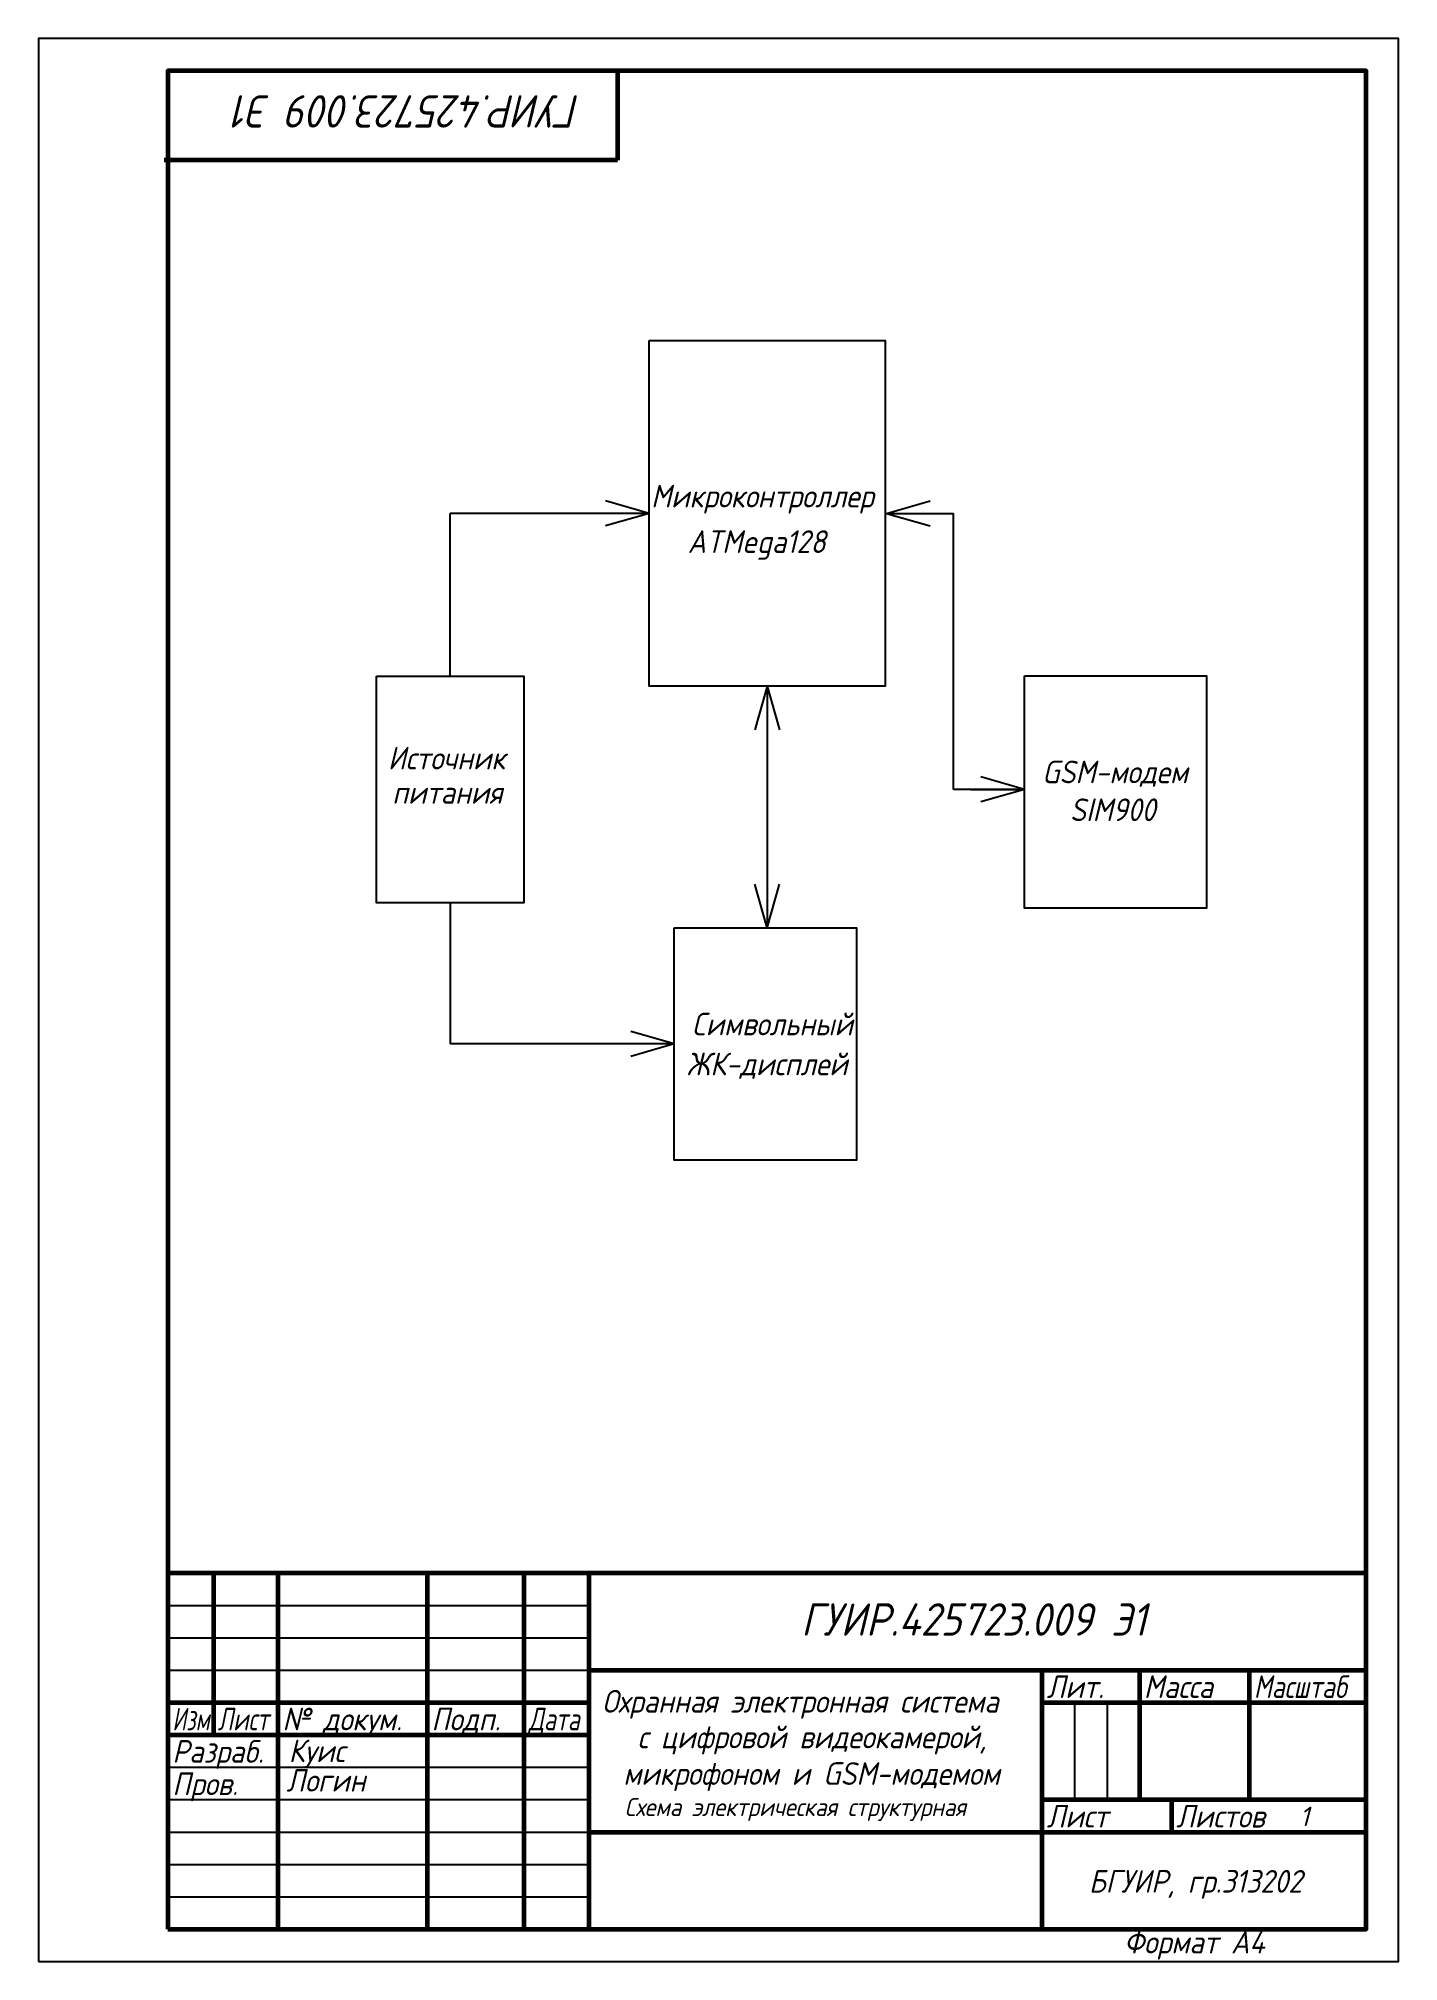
# Model space of a CAD drawing. Header units: millimetres. Extents: x 0 to 210, y 0 to 297.
import ezdxf

# ---------------------------------------------------------------- set-up
doc = ezdxf.new("R2010")
doc.units = ezdxf.units.MM
doc.header["$LTSCALE"] = 0.5
doc.styles.get("Standard").update_dxf_attribs({"font": 'isocpeui.ttf', "width": 0.9})

msp = doc.modelspace()

# ---------------------------------------------------------------- linework, layer by layer
for p, q in [((20, 292), (90, 292)), ((63.56, 198.52), (63.56, 223.66)), ((94.3, 223.66), (63.56, 223.66)), ((94.3, 223.66), (87.57, 225.59)), ((94.3, 223.66), (87.57, 221.74)), ((130.72, 223.66), (141.27, 223.66)), ((130.72, 223.66), (135.99, 223.66)), ((130.96, 223.66), (137.69, 225.59)), ((130.96, 223.66), (137.69, 221.74)), ((141.31, 181.02), (141.27, 223.66)), ((112.51, 196.98), (110.59, 190.25)), ((112.51, 196.98), (114.43, 190.25)), ((112.51, 196.98), (112.51, 159.66)), ((152.23, 181.02), (145.5, 182.95)), ((152.23, 181.02), (141.31, 181.02)), ((143.98, 181.02), (152.23, 181.02)), ((152.23, 181.02), (145.5, 179.1)), ((112.51, 159.66), (110.59, 166.39)), ((112.51, 159.66), (114.43, 166.39)), ((63.56, 163.52), (63.56, 141.71)), ((98.17, 141.71), (91.44, 143.64)), ((98.17, 141.71), (63.56, 141.71)), ((98.17, 141.71), (91.44, 139.79)), ((155, 45), (155, 40))]:
    msp.add_line(p, q)
at = {"lineweight": 60}
for p, q in [((89.4, 292.2), (89.4, 278.2)), ((89.4, 278.2), (19.4, 278.2)), ((205, 60), (20, 60)), ((27, 60), (27, 35)), ((37, 5), (37, 60)), ((60, 60), (60, 5)), ((75, 5), (75, 60)), ((85, 60), (85, 5)), ((85, 45), (205, 45)), ((155, 5), (155, 45)), ((170, 45), (170, 25)), ((187, 25), (187, 45)), ((20, 40), (85, 40)), ((155, 40), (205, 40)), ((20, 35), (85, 35)), ((155, 25), (205, 25)), ((175, 20), (175, 25)), ((85, 20), (205, 20))]:
    msp.add_line(p, q, dxfattribs=at)
at = {"lineweight": -3}
for p, q in [((20, 55), (85, 55)), ((20, 50), (85, 50)), ((20, 45), (85, 45)), ((160, 25), (160, 40)), ((165, 40), (165, 25)), ((20, 30), (85, 30)), ((20, 25), (85, 25)), ((20, 20), (85, 20)), ((20, 15), (85, 15)), ((20, 10), (85, 10))]:
    msp.add_line(p, q, dxfattribs=at)
at = {"lineweight": 60}
msp.add_lwpolyline([(20, 5), (205, 5), (205, 292), (20, 292)], close=True, dxfattribs=at)
for points in [[(94.3, 250.35), (130.72, 250.35), (130.72, 196.98), (94.3, 196.98)], [(52.17, 198.52), (74.95, 198.52), (74.95, 163.52), (52.17, 163.52)], [(152.23, 198.59), (180.36, 198.59), (180.36, 162.7), (152.23, 162.7)], [(98.17, 159.66), (126.3, 159.66), (126.3, 123.77), (98.17, 123.77)]]:
    msp.add_lwpolyline(points, close=True)
at = {"layer": 'Defpoints'}
msp.add_lwpolyline([(0, 0), (210, 0), (210, 297), (0, 297)], close=True, dxfattribs=at)

# ---------------------------------------------------------------- texts
at = {"lineweight": -3, "width": 0.9}
msp.add_text('ГУИР.425723.009 Э1', height=5, rotation=180, dxfattribs=at).set_placement((83.7, 288.24))
at = {"lineweight": -3}
for s, height, width, p in [('Микроконтроллер', 3.5, 0.9, (94.58, 224.57)), ('ATMega128', 3.5, 0.9, (100.24, 217.54)), ('Источник', 3.5, 0.9, (53.95, 184.11)), ('GSM-модем', 3.5, 0.9, (154.96, 181.97)), ('питания', 3.5, 0.9, (54.62, 178.81)), ('SIM900', 3.5, 0.9, (159.26, 176.13)), ('Символьный', 3.5, 0.9, (100.91, 143.04)), ('ЖК-дисплей', 3.5, 0.9, (100.07, 136.87)), ('ГУИР.425723.009 Э1', 5, 0.9, (117.75, 50.33)), ('Охранная электронная система', 3.5, 0.9, (87.03, 38.44)), ('Лит.', 3.5, 0.9, (155.67, 40.7)), ('Масса', 3.5, 0.9, (170.67, 40.7)), ('Масштаб', 3.5, 0.8, (187.67, 40.7)), ('Изм.', 3.5, 0.7, (20.67, 35.7)), ('Лист', 3.5, 0.75, (27.67, 35.7)), ('№ докум.', 3.5, 0.9, (37.67, 35.7)), ('Подп.', 3.5, 0.9, (60.67, 35.7)), ('Дата', 3.5, 0.75, (75.67, 35.7)), ('с цифровой видеокамерой, ', 3.5, 0.9, (92.52, 32.93)), ('Разраб.', 3.5, 0.9, (20.67, 30.7)), ('Куис', 3.5, 0.9, (38.64, 30.79)), ('Логин', 3.5, 0.9, (38.27, 26.24)), ('микрофоном и GSM-модемом', 3.5, 0.9, (90.29, 27.28)), ('Пров.', 3.5, 0.9, (20.67, 25.7)), ('Схема электрическая структурная', 2.8, 0.9, (90.51, 22.47)), ('Лист', 3.5, 0.9, (155.67, 20.7)), ('Листов', 3.5, 0.9, (175.67, 20.7)), ('БГУИР, гр.313202', 3.5, 0.9, (162.19, 10.64)), ('Формат А4', 3.5, 0.9, (167.6, 1.25))]:
    msp.add_text(s, height=height, dxfattribs=dict(at, width=width)).set_placement(p)
msp.add_text('1', height=3).set_placement((194.72, 20.92))

doc.saveas('drawing.dxf')
